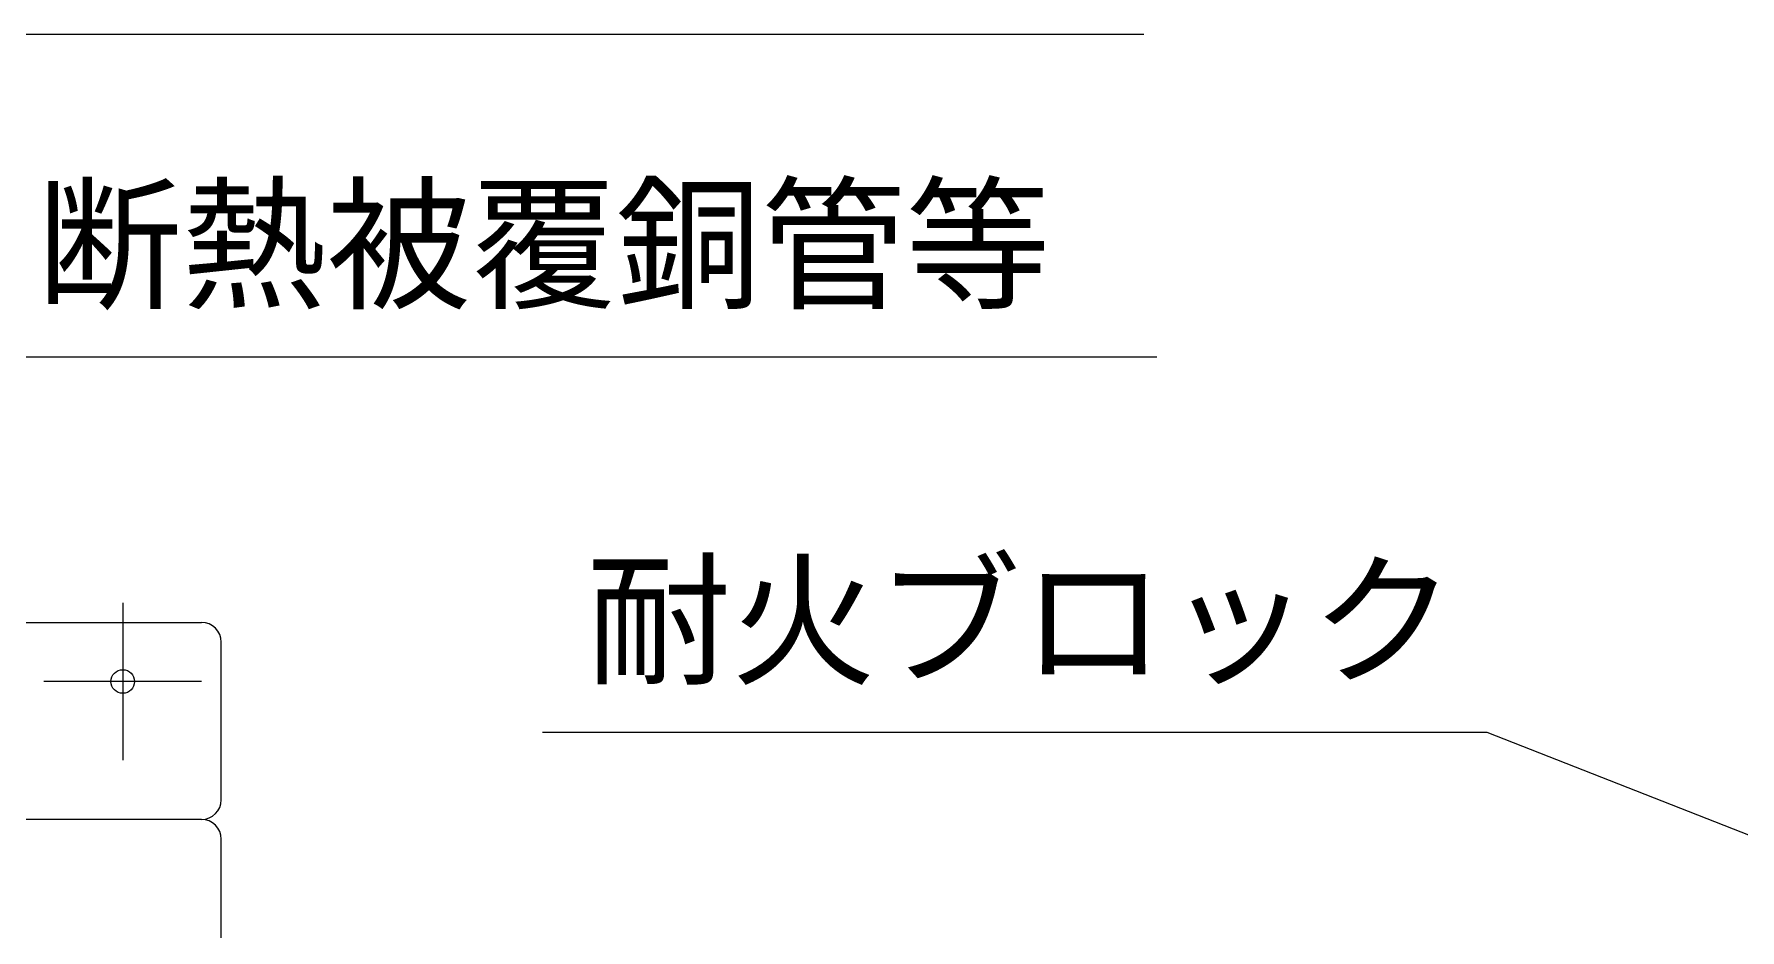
# Model space of a CAD drawing. Extents: x 443 to 1217, y -1921 to -677.
# Drawn here: x 716.09 to 756.25, y -872.87 to -851.78 of the extents above; entities that cross this region are included whole.
import ezdxf
from ezdxf.enums import TextEntityAlignment as Align

# ---------------------------------------------------------------- set-up
doc = ezdxf.new("R2010")
doc.units = 0
doc.header["$MEASUREMENT"] = 0
doc.linetypes.add('CENTER', pattern=[12.2, 5, -0.8, 0.6, -0.8, 5])
doc.layers.get('0').update_dxf_attribs({"linetype": 'CONTINUOUS'})
doc.layers.add('10', color=7, linetype='CONTINUOUS')
doc.layers.add('6', color=7, linetype='CONTINUOUS')
doc.styles.add('ｽﾀｲﾙ2', font='MS PGothic.ttf')

msp = doc.modelspace()

# ---------------------------------------------------------------- linework, layer by layer
at = {"color": 7, "linetype": 'Continuous'}
for p, q in [((713.066, -851.784), (742.22, -851.784)), ((714.193, -859.382), (742.529, -859.382)), ((750.301, -868.226), (728.061, -868.226)), ((761.682, -872.686), (750.301, -868.226))]:
    msp.add_line(p, q, dxfattribs=at)
at = {"layer": '6', "linetype": 'CENTER'}
for p, q in [((718.179, -865.167), (718.179, -868.877)), ((720.034, -867.022), (716.324, -867.022))]:
    msp.add_line(p, q, dxfattribs=at)
at = {"layer": '6', "color": 3, "linetype": 'Continuous'}
for p, q in [((648.612, -865.631), (720.034, -865.631)), ((720.498, -869.805), (720.498, -866.094)), ((720.034, -870.268), (648.612, -870.268))]:
    msp.add_line(p, q, dxfattribs=at)
at = {"layer": '6', "color": 7, "linetype": 'Continuous'}
msp.add_line((720.498, -888.356), (720.498, -870.732), dxfattribs=at)
at = {"layer": '6', "color": 3, "linetype": 'Continuous'}
msp.add_circle((718.179, -867.022), 0.278, dxfattribs=at)
for centre, start, end in [((720.034, -866.094), 0, 90), ((720.034, -869.805), 270, 0), ((720.034, -870.732), 0, 90)]:
    msp.add_arc(centre, 0.464, start, end, dxfattribs=at)

# ---------------------------------------------------------------- texts
at = {"layer": '10', "style": 'ｽﾀｲﾙ2'}
for tag, p in [('断熱被覆銅管等', (716.153, -858.733)), ('耐火ブロック', (729.095, -867.577))]:
    msp.add_attdef(tag, text='', height=2.5, dxfattribs=at).set_placement(p, align=Align.BOTTOM_LEFT)

doc.saveas('drawing.dxf')
